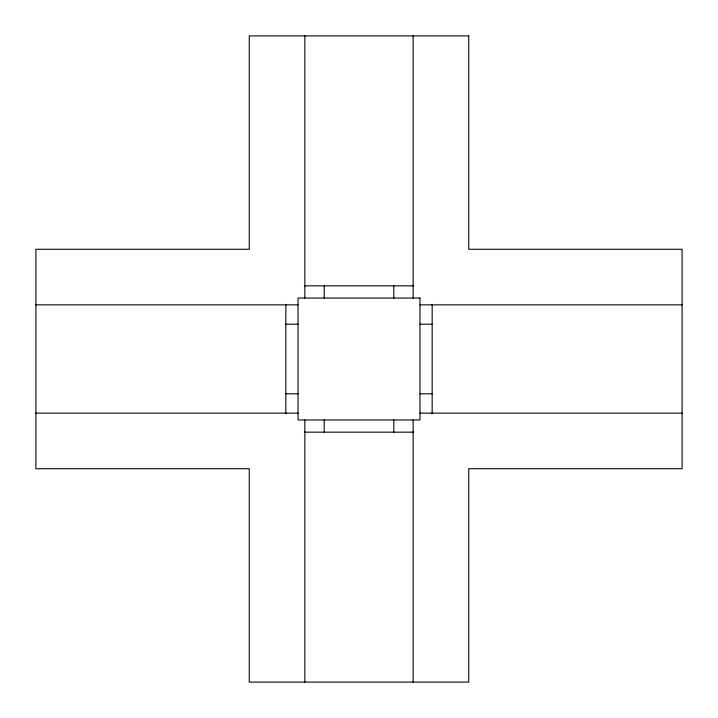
<?xml version="1.0" encoding="UTF-8"?>
<svg xmlns="http://www.w3.org/2000/svg" width="718" height="718" viewBox="0 0 718 718"><rect width="100%" height="100%" fill="white"/><g stroke="black" fill="none" stroke-linecap="round" stroke-linejoin="round"><path stroke-width="1.08" d="M304.396 285.845L413.604 285.845M35.9 304.854L298.042 304.854M419.958 304.854L682.1 304.854M285.845 324.195L298.042 324.195M419.958 324.195L432.155 324.195M285.845 393.805L298.042 393.805M419.958 393.805L432.155 393.805M35.9 413.146L298.042 413.146M419.958 413.146L682.1 413.146M304.396 432.155L413.604 432.155M432.155 304.396L432.155 413.604M413.146 35.9L413.146 298.042M413.146 419.958L413.146 682.1M393.805 285.845L393.805 298.042M393.805 419.958L393.805 432.155M324.195 285.845L324.195 298.042M324.195 419.958L324.195 432.155M304.854 35.9L304.854 298.042M304.854 419.958L304.854 682.1M285.845 304.396L285.845 413.604M468.728 35.9L249.272 35.9L249.272 249.272L35.9 249.272L35.9 468.728L249.272 468.728L249.272 682.1L468.728 682.1L468.728 468.728L682.1 468.728L682.1 249.272L468.728 249.272L468.728 35.9M419.958 298.042L298.042 298.042L298.042 419.958L419.958 419.958L419.958 298.042"/></g></svg>
